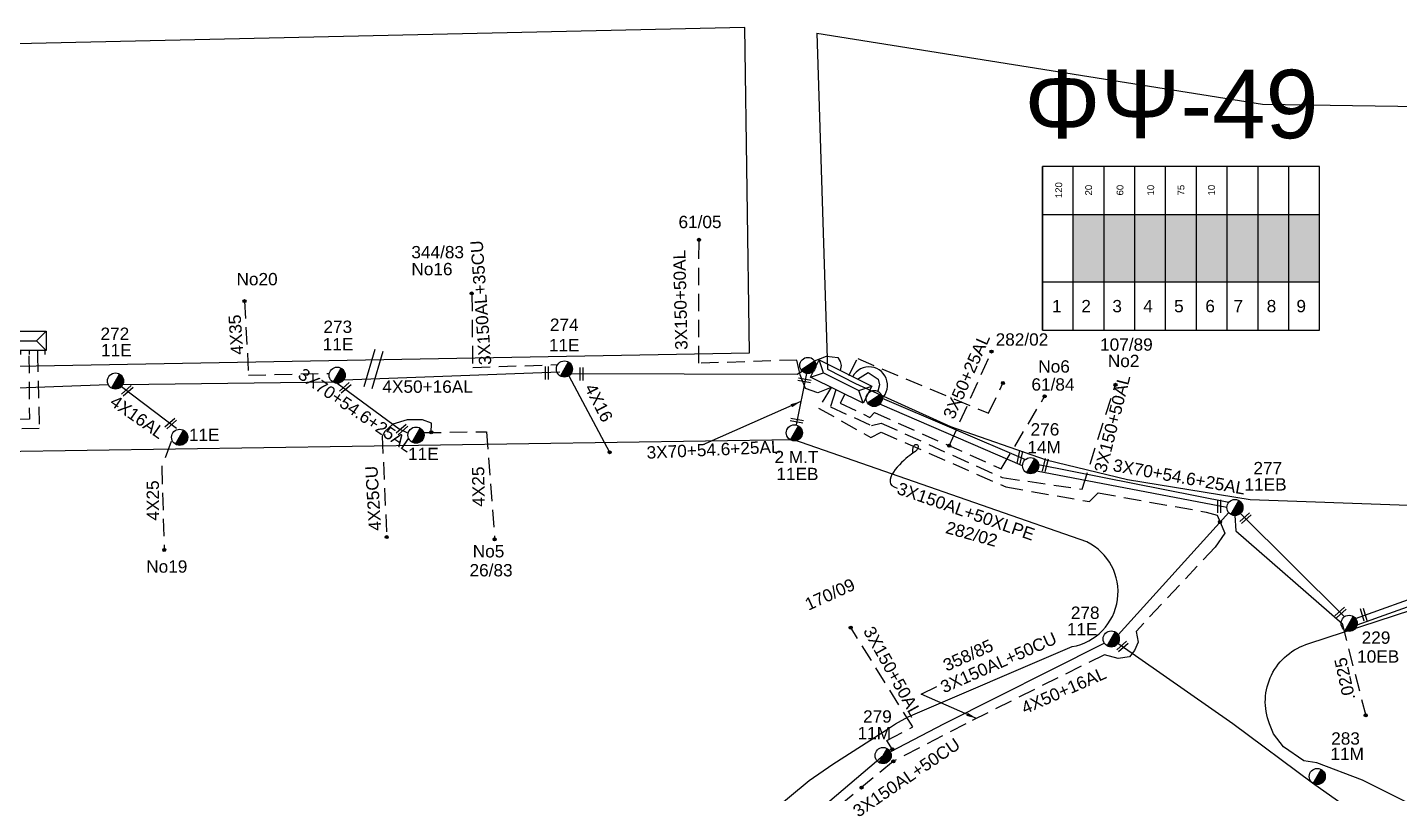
# Model space of a CAD drawing. Header units: millimetres. Extents: x 31 to 3826, y 22 to 1041.
# Drawn here: x 1340.4 to 1540.9, y 518.1 to 630 of the extents above; entities that cross this region are included whole.
import ezdxf
from ezdxf.enums import TextEntityAlignment as Align

# ---------------------------------------------------------------- set-up
doc = ezdxf.new("R2010")
doc.units = ezdxf.units.MM
doc.linetypes.add('DASHED', pattern=[19.05, 12.7, -6.35])
for name, color, linetype in [('Άγνωστα', 7, 'Continuous'), ('Ασφαλειοκιβώτια Χ.Τ 9 αναχωρήσεων', 7, 'Continuous'), ('Γυμνά εναέρια ΧΤ (3Φ)   4x16AL', 7, 'Continuous'), ('Γυμνά εναέρια ΧΤ και ΦΟΠ (3Φ)   4x50+16AL', 7, 'Continuous'), ('Εναέρια παροχή ΧΤ 4x16', 7, 'SYN_LINE'), ('Εναέρια παροχή ΧΤ 4x25', 7, 'SYN_LINE'), ('Επιγραφές - Σχήματα', 7, 'Continuous'), ('Καλώδια ΧΤ   3x150+50AL', 7, 'DASHED'), ('Καλώδια ΧΤ   3x150AL+50CU', 7, 'DASHED'), ('Καλώδια ΧΤ   3x150AL+50XLPE', 7, 'DASHED'), ('Καλώδια ΧΤ   4x25CU', 7, 'DASHED'), ('Μηχανική τομή', 7, 'Continuous'), ('Στύλος ΦΜ', 7, 'Continuous'), ('Στύλος ΦΜ @ 1', 7, 'Continuous'), ('Συνδέσεις', 7, 'Continuous'), ('Συνεστραμμένα ΧΤ   3x70+54.6+25 AL', 7, 'SYN_LINE'), ('Τομή', 7, 'Continuous'), ('Υποσταθμός εναέριος 2 στύλων', 7, 'Continuous'), ('Υποσταθμός πόλεως', 7, 'Continuous'), ('Υπόβαθρο ΔΕΗ', 7, 'Continuous'), ('Υπόγεια Καλώδια Δικτύου ΧΤ   .075', 7, 'DASHED'), ('Υπόγεια καλώδια Παροχών ΧΤ   .0225', 7, 'DASHED'), ('Υπόγεια καλώδια Παροχών ΧΤ   4x25', 7, 'DASHED')]:
    doc.layers.add(name, color=color, linetype=linetype)
doc.styles.get("Standard").update_dxf_attribs({"font": 'arial.ttf'})
doc.linetypes.add('SYN_LINE', pattern='A,0.5,-0.0001,["/\\/\\/\\/",Standard,S=0.1,R=0,X=0,Y=-0.05],-0.25', length=0.7501)
doc.dimstyles.new('ISO-25', dxfattribs={"dimtxt": 2.5, "dimasz": 2.5, "dimexe": 1.25, "dimexo": 0.625, "dimtad": 1, "dimtxsty": 'Standard', "dimcen": 2.5, "dimadec": 0, "dimazin": 0, "dimtfac": 1, "dimtmove": 0, "dimatfit": 3, "dimfxl": 1, "dimarcsym": 0})

# ---------------------------------------------------------------- blocks, each defined once
blk = doc.blocks.new('ΥΠΑΡΧΩΝ ΤΣΙΜΕΝΤΕΝΙΟΣ ΣΤΥΛΟΣ')
at = {"layer": 'Στύλος ΦΜ'}
blk.add_hatch(color=7, dxfattribs=at).paths.add_polyline_path([(-1.29, -2.28, 0.574793), (2.62, 0, 0.268822), (1.3, 2.27)])
at = {"layer": 'Στύλος ΦΜ', "color": 7}
blk.add_line((-1.29, -2.28), (1.3, 2.27), dxfattribs=at)
blk.add_circle((0, 0), 2.62, dxfattribs=at)
at = {"layer": 'Στύλος ΦΜ', "flags": 4}
for tag, p in [('ΑΡΙΘΜΟΣ', (-4.68, 8.05)), ('ΤΥΠΟΣ', (-4.91, 3.03))]:
    blk.add_attdef(tag, p, '', height=4, dxfattribs=at)
blk = doc.blocks.new('_ΣΥΝΔΕΣΗ')
at = {"layer": 'Συνδέσεις', "linetype": 'SYN_LINE', "ltscale": 40}
blk.add_hatch(color=256, dxfattribs=at).paths.add_polyline_path([(0.5, -0.01, 1), (-0.5, -0.01, 1)])
at = {"layer": 'Συνδέσεις'}
blk.add_circle((0, -0.01), 0.5, dxfattribs=at)
blk = doc.blocks.new('ΥΠΟΣΤΑΘΜΟΣ ΕΝΑΕΡΙΟΣ ΕΠΙ 2 ΣΤΥΛΩΝ')
at = {"layer": 'Υποσταθμός εναέριος 2 στύλων', "linetype": 'Continuous'}
for points in [[(-11.97, -2.11, 0.574793), (-8.45, -0.07, 0.268822), (-9.64, 1.98)], [(9.68, -2.15, 0.574793), (13.19, -0.1, 0.268822), (12.01, 1.95)]]:
    blk.add_hatch(color=256, dxfattribs=at).paths.add_polyline_path(points)
for p, q in [((-11.97, -2.11), (-9.64, 1.98)), ((9.68, -2.15), (12.01, 1.95))]:
    blk.add_line(p, q, dxfattribs=at)
for centre in [(-10.81, -0.07), (10.84, -0.1)]:
    blk.add_circle(centre, 2.36, dxfattribs=at)
at = {"layer": 'Υποσταθμός πόλεως', "linetype": 'Continuous', "ltscale": 40}
blk.add_lwpolyline([(-8.57, 2.82), (8.57, 2.82), (8.57, -2.82), (-8.57, -2.82)], close=True, dxfattribs=at)
for points in [[(-5.75, 0), (-8.57, 2.82)], [(-8.57, -2.82), (-5.75, 0)], [(-5.75, 0), (5.75, 0)], [(5.75, 0), (8.57, 2.82)], [(8.57, -2.82), (5.75, 0)]]:
    blk.add_lwpolyline(points, dxfattribs=at)
at = {"layer": 'Υποσταθμός εναέριος 2 στύλων', "ltscale": 40, "flags": 1}
for tag, p in [('ΜΕΤΑΣΧΗΜΑΤΙΣΜΟΣ', (14.09, 2.51)), ('ΙΣΧΥΣ', (14.07, -0.28)), ('ΑΡΙΘΜΟΣ', (14.19, -3))]:
    blk.add_attdef(tag, p, '', height=1.8, dxfattribs=at)
blk = doc.blocks.new('ΜΗΧΑΝΙΚΗ ΤΟΜΗ')
at = {"layer": 'Μηχανική τομή', "ltscale": 40}
for p, q in [((-1.89, 0.78), (1.89, 0.78)), ((1.89, 0), (-1.89, 0))]:
    blk.add_line(p, q, dxfattribs=at)
blk = doc.blocks.new('ΤΟΜΗ')
at = {"layer": 'Τομή', "ltscale": 40}
for p, q in [((-5.68, 0), (5.68, 0)), ((5.68, -2.33), (-5.68, -2.33))]:
    blk.add_line(p, q, dxfattribs=at)
blk = doc.blocks.new('ΑΣΦΑΛΕΙΟΚΙΒΩΤΙΟ ΥΠΟΣΤΑΘΜΟΥ 9 ΑΝΑΧΩΡΗΣΕΩΝ')
at = {"layer": 'Ασφαλειοκιβώτια Χ.Τ 9 αναχωρήσεων', "ltscale": 40}
for p, q in [((-23.8, 40.36), (24.02, 40.36)), ((-9.72, 40.36), (-9.72, -40.64)), ((9.94, 40.36), (9.94, -40.64)), ((-23.8, 31.36), (24.02, 31.36)), ((-23.8, 22.36), (24.02, 22.36)), ((-23.8, 13.36), (24.02, 13.36)), ((-23.8, 4.36), (24.02, 4.36)), ((-23.8, -4.64), (24.02, -4.64)), ((-23.8, -13.64), (24.02, -13.64)), ((-23.8, -22.64), (24.02, -22.64)), ((-23.8, -31.64), (24.02, -31.64))]:
    blk.add_line(p, q, dxfattribs=at)
at = {"layer": 'Ασφαλειοκιβώτια Χ.Τ 9 αναχωρήσεων'}
blk.add_lwpolyline([(-23.8, -40.64), (24.02, -40.64), (24.02, 40.36), (-23.8, 40.36)], close=True, dxfattribs=at)
for s, p in [('1', (-18.61, 37.57)), ('2', (-18.61, 29)), ('3', (-18.61, 19.93)), ('4', (-18.61, 10.91)), ('5', (-18.61, 1.89)), ('6', (-18.61, -7.24)), ('7', (-18.61, -15.48)), ('8', (-18.61, -25.17)), ('9', (-18.61, -33.86))]:
    blk.add_text(s, height=3.6, rotation=270, dxfattribs=at).set_placement(p)
at = {"layer": 'Ασφαλειοκιβώτια Χ.Τ 9 αναχωρήσεων', "ltscale": 40}
for tag, height, p in [('ΟΝΟΜΑ', 5, (-0.16, 44.31)), ('ΚΕΙΜΕΝΟ 1', 2, (17.06, 35.59)), ('ΚΕΙΜΕΝΟ 2', 2, (17.06, 26.88)), ('ΚΕΙΜΕΝΟ 3', 2, (17.06, 17.69)), ('ΚΕΙΜΕΝΟ 4', 2, (17.06, 8.71)), ('ΚΕΙΜΕΝΟ 5', 2, (17.06, -0.13)), ('ΚΕΙΜΕΝΟ 6', 2, (17.06, -9.05)), ('ΚΕΙΜΕΝΟ 7', 2, (17.06, -18.13)), ('ΚΕΙΜΕΝΟ 8', 2, (17.06, -26.85)), ('ΚΕΙΜΕΝΟ 9', 2, (17.06, -35.99)), ('ΣΧ', 2, (-0.1, -42.64))]:
    blk.add_attdef(tag, text='', height=height, dxfattribs=at).set_placement(p, align=Align.MIDDLE_CENTER)
blk = doc.blocks.new('ΥΠΟΣΤΑΘΜΟΣ ΠΟΛΕΩΣ 9 ΑΝΑΧΩΡΗΣΕΩΝ')
at = {"layer": 'Υποσταθμός πόλεως', "ltscale": 40}
for p, q in [((-9.63, -2.82), (-9.63, -4)), ((-7.12, -2.82), (-7.12, -4)), ((-4.84, -2.82), (-4.84, -4)), ((-2.36, -2.82), (-2.36, -4)), ((0.09, -2.82), (0.09, -4)), ((2.55, -2.82), (2.55, -4)), ((5.02, -2.82), (5.02, -4)), ((7.48, -2.82), (7.48, -4)), ((9.61, -2.82), (9.61, -4))]:
    blk.add_line(p, q, dxfattribs=at)
blk.add_lwpolyline([(-10.02, 2.82), (10.02, 2.82), (10.02, -2.82), (-10.02, -2.82)], close=True, dxfattribs=at)
for points in [[(-7.21, 0), (-10.02, 2.82)], [(-10.02, -2.82), (-7.21, 0)], [(-7.21, 0), (7.21, 0)], [(7.21, 0), (10.02, 2.82)], [(10.02, -2.82), (7.21, 0)]]:
    blk.add_lwpolyline(points, dxfattribs=at)
at = {"layer": 'Υποσταθμός πόλεως', "linetype": 'SYN_LINE', "ltscale": 40, "flags": 1}
for tag, p in [('ΜΕΤΑΣΧΗΜΑΤΙΣΜΟΣ', (10.79, 1.71)), ('ΙΣΧΥΣ', (10.77, -1.08)), ('ΑΡΙΘΜΟΣ', (10.89, -3.8))]:
    blk.add_attdef(tag, p, '', height=1.8, dxfattribs=at)

msp = doc.modelspace()

# ---------------------------------------------------------------- hatches: boundary and pattern name
at = {"layer": 'Ασφαλειοκιβώτια Χ.Τ 9 αναχωρήσεων', "ltscale": 20}
h = msp.add_hatch(color=1, dxfattribs=at)
h.dxf.hatch_style = 1
h.paths.add_polyline_path([(1493.23, 602.65), (1493.23, 592.83), (1497.73, 592.83), (1497.73, 602.65)])
h = msp.add_hatch(color=85, dxfattribs=at)
h.dxf.hatch_style = 1
h.paths.add_polyline_path([(1497.73, 602.65), (1497.73, 592.83), (1502.23, 592.83), (1502.23, 602.65)])
h = msp.add_hatch(color=5, dxfattribs=at)
h.dxf.hatch_style = 1
h.paths.add_polyline_path([(1502.23, 602.65), (1502.23, 592.83), (1506.73, 592.83), (1506.73, 602.65)])
h = msp.add_hatch(color=27, dxfattribs=at)
h.dxf.hatch_style = 1
h.paths.add_polyline_path([(1506.73, 602.65), (1506.73, 592.83), (1511.23, 592.83), (1511.23, 602.65)])
h = msp.add_hatch(color=2, dxfattribs=at)
h.dxf.hatch_style = 1
h.paths.add_polyline_path([(1511.23, 602.65), (1511.23, 592.83), (1515.73, 592.83), (1515.73, 602.65)])
h = msp.add_hatch(color=62, dxfattribs=at)
h.dxf.hatch_style = 1
h.paths.add_polyline_path([(1515.73, 602.65), (1515.73, 592.83), (1520.23, 592.83), (1520.23, 602.65)])
h = msp.add_hatch(color=6, dxfattribs=at)
h.dxf.hatch_style = 1
h.paths.add_polyline_path([(1520.23, 602.65), (1520.23, 592.83), (1524.73, 592.83), (1524.73, 602.65)])
h = msp.add_hatch(color=133, dxfattribs=at)
h.dxf.hatch_style = 1
h.paths.add_polyline_path([(1524.73, 602.65), (1524.73, 592.83), (1529.23, 592.83), (1529.23, 602.65)])

# ---------------------------------------------------------------- linework, layer by layer
at = {"color": 85, "ltscale": 0.2}
for points in [[(1455.43, 581.26), (1457.16, 581.95), (1458.84, 581.78), (1459.15, 581.2), (1459.15, 581.2), (1459.33, 580.59), (1459.17, 579.87)], [(1419.87, 579.45), (1452.9, 579.32), (1453.64, 579.76)]]:
    msp.add_lwpolyline(points, dxfattribs=at)
at = {"layer": 'Άγνωστα', "color": 27, "linetype": 'DASHED', "ltscale": 0.2}
msp.add_lwpolyline([(1372.14, 590.01), (1372.73, 579.2), (1384.53, 579.45)], dxfattribs=at)
at = {"layer": 'Άγνωστα', "color": 85, "linetype": 'DASHED', "ltscale": 0.2}
msp.add_lwpolyline([(1405.35, 591.07), (1405.48, 580.32), (1417.9, 580.73)], dxfattribs=at)
at = {"layer": 'Άγνωστα', "color": 5, "linetype": 'DASHED', "ltscale": 0.2}
msp.add_lwpolyline([(1460.46, 579.15), (1461.73, 581.6), (1480.86, 573.61), (1482.95, 578.03)], dxfattribs=at)
at = {"layer": 'Άγνωστα', "color": 2, "linetype": 'DASHED', "ltscale": 0.2}
for points in [[(1475.11, 568.88), (1481.29, 582.64)], [(1459.84, 576.4), (1459.15, 575.11), (1463.53, 573.02), (1464.18, 573.73), (1482.72, 565.5), (1489.05, 576.09)]]:
    msp.add_lwpolyline(points, dxfattribs=at)
at = {"layer": 'Άγνωστα'}
msp.add_lwpolyline([(1528.87, 367.28), (1508.08, 380.22), (1531.83, 393.63), (1556.84, 424.56), (1563.78, 466.73), (1554.87, 500.74), (1528.21, 519.59), (1516.55, 528.25), (1499.74, 539.97)], dxfattribs=at)
at = {"layer": 'Γυμνά εναέρια ΧΤ (3Φ)   4x16AL', "color": 27, "ltscale": 0.2}
msp.add_lwpolyline([(1354.17, 577.55), (1362.19, 571.42)], dxfattribs=at)
at = {"layer": 'Γυμνά εναέρια ΧΤ και ΦΟΠ (3Φ)   4x50+16AL', "color": 85, "ltscale": 0.2}
msp.add_lwpolyline([(1386.64, 578.49), (1418.22, 579.66)], dxfattribs=at)
at = {"layer": 'Γυμνά εναέρια ΧΤ και ΦΟΠ (3Φ)   4x50+16AL', "color": 27, "ltscale": 0.2}
for points in [[(1323.05, 576.77), (1352.22, 577.83)], [(1385.1, 578.15), (1354.31, 577.75)]]:
    msp.add_lwpolyline(points, dxfattribs=at)
at = {"layer": 'Γυμνά εναέρια ΧΤ και ΦΟΠ (3Φ)   4x50+16AL', "color": 1, "ltscale": 0.2}
msp.add_lwpolyline([(1499.78, 541.26), (1515.94, 559.1), (1515.94, 559.1)], dxfattribs=at)
at = {"layer": 'Γυμνά εναέρια ΧΤ και ΦΟΠ (3Φ)   4x50+16AL', "color": 1, "ltscale": 20}
msp.add_lwpolyline([(1430.26, 474.67), (1443.4, 504.89), (1465.45, 523.61), (1474.32, 528.25), (1497.77, 540.04)], dxfattribs=at)
at = {"layer": 'Εναέρια παροχή ΧΤ 4x16', "color": 85, "ltscale": 10}
msp.add_lwpolyline([(1419.52, 579.1), (1425.49, 567.93)], dxfattribs=at)
at = {"layer": 'Εναέρια παροχή ΧΤ 4x25', "color": 27, "linetype": 'DASHED', "ltscale": 0.2}
msp.add_lwpolyline([(1398.32, 570.8), (1407.52, 570.92), (1408.68, 555.21)], dxfattribs=at)
at = {"layer": 'Επιγραφές - Σχήματα', "ltscale": 20}
msp.add_lwpolyline([(1469.79, 567.89), (1469.78, 568.29), (1469.83, 568.6), (1469.91, 568.82), (1470.01, 568.96), (1470.13, 569.04), (1470.24, 569.07), (1470.36, 569.05), (1470.45, 569.01), (1470.51, 568.94), (1470.55, 568.86), (1470.57, 568.76), (1470.56, 568.66), (1470.54, 568.56), (1470.5, 568.45), (1470.45, 568.36), (1470.39, 568.27), (1470.33, 568.19), (1470.25, 568.12), (1470.16, 568.05), (1470.06, 567.97), (1469.93, 567.88), (1469.77, 567.77), (1469.58, 567.63), (1469.35, 567.45), (1469.08, 567.24), (1468.79, 566.99), (1468.47, 566.71), (1468.15, 566.41), (1467.82, 566.08), (1467.51, 565.73), (1467.21, 565.38), (1466.95, 565.01), (1466.73, 564.65), (1466.57, 564.29), (1466.48, 563.94), (1466.46, 563.62), (1466.55, 563.32), (1466.74, 563.07), (1467.05, 562.85), (1467.5, 562.69)], dxfattribs=at)
at = {"layer": 'Καλώδια ΧΤ   3x150+50AL', "color": 133, "ltscale": 0.2}
msp.add_lwpolyline([(1457.87, 577.38), (1455.9, 576.62), (1454.11, 577.23), (1453.33, 579.22), (1452.84, 581.4), (1438.51, 580.92), (1438.55, 598.96)], dxfattribs=at)
at = {"layer": 'Καλώδια ΧΤ   3x150+50AL', "color": 27, "ltscale": 0.2}
msp.add_lwpolyline([(1458.56, 577.04), (1457.74, 574.56), (1463.76, 571.81), (1465.16, 572.17), (1482.84, 564.23), (1494.52, 562.54), (1499.4, 577.84)], dxfattribs=at)
at = {"layer": 'Καλώδια ΧΤ   3x150+50AL', "color": 1, "ltscale": 0.2}
msp.add_lwpolyline([(1466.8, 524.51), (1465.98, 525.79), (1469.79, 527.8), (1460.71, 542.31)], dxfattribs=at)
at = {"layer": 'Καλώδια ΧΤ   3x150AL+50CU', "color": 62, "ltscale": 0.2}
msp.add_lwpolyline([(1514.68, 557.71), (1515.37, 556.1), (1513.96, 554.04), (1502.42, 541.76), (1502.71, 540.2), (1502.18, 538.98), (1501.45, 538.03), (1499.77, 537.79), (1499.77, 537.79), (1497.8, 538.35), (1477.51, 528.25), (1466.95, 522.77), (1443.91, 503.8), (1436.48, 485.65), (1431.8, 473.65), (1430.91, 473.25)], dxfattribs=at)
at = {"layer": 'Καλώδια ΧΤ   3x150AL+50XLPE', "color": 30, "ltscale": 0.2}
msp.add_lwpolyline([(1340.64, 582.03), (1340.71, 572.74), (1283.39, 571.78), (1280.54, 540.83), (1278.23, 538.48), (1278.56, 528.25), (1278.56, 502.87), (1290.19, 495.88), (1293.87, 496.43), (1344.42, 465.82), (1355.15, 459.18), (1354.45, 457.39), (1360.99, 453.65), (1362.28, 455.13), (1366.56, 452.95), (1371.6, 461.56)], dxfattribs=at)
at = {"layer": 'Καλώδια ΧΤ   3x150AL+50XLPE', "color": 62, "ltscale": 0.2}
msp.add_lwpolyline([(1457.87, 577.38), (1456.01, 574.38), (1463.64, 570.09), (1465.15, 570.86), (1483.36, 562.87), (1483.36, 562.87), (1495.58, 560.72), (1496.88, 561.99), (1512.66, 559.18), (1514.24, 558.72), (1514.68, 557.71)], dxfattribs=at)
at = {"layer": 'Καλώδια ΧΤ   4x25CU', "color": 27, "ltscale": 0.2}
msp.add_lwpolyline([(1399.4, 570.75), (1399.46, 572.17), (1398.14, 572.65), (1395.92, 572.65), (1393.81, 572.04), (1392.63, 570.95), (1392.26, 570.27), (1392.92, 555.53)], dxfattribs=at)
at = {"layer": 'Συνεστραμμένα ΧΤ   3x70+54.6+25 AL', "color": 85, "ltscale": 10}
msp.add_line((1454.25, 579.45), (1452.72, 571.91), dxfattribs=at)
at = {"layer": 'Συνεστραμμένα ΧΤ   3x70+54.6+25 AL', "color": 27, "ltscale": 10}
msp.add_line((1385.68, 578), (1394.74, 571.36), dxfattribs=at)
at = {"layer": 'Συνεστραμμένα ΧΤ   3x70+54.6+25 AL', "color": 6, "ltscale": 20}
for p, q in [((1465.32, 575.84), (1486.23, 566.85)), ((1488.16, 566.12), (1515.96, 560.62)), ((1516.97, 556.46), (1532.5, 542.89)), ((1534.49, 543.63), (1563.49, 554.03))]:
    msp.add_line(p, q, dxfattribs=at)
at = {"layer": 'Συνεστραμμένα ΧΤ   3x70+54.6+25 AL', "color": 1, "ltscale": 20}
for p, q in [((1485.82, 565.96), (1464.95, 574.93)), ((1515.67, 559.85), (1487.87, 565.17)), ((1517.65, 558.99), (1532.85, 543.89))]:
    msp.add_line(p, q, dxfattribs=at)
at = {"layer": 'Συνεστραμμένα ΧΤ   3x70+54.6+25 AL', "color": 27, "ltscale": 8}
msp.add_line((1394.74, 571.36), (1396.05, 570.7), dxfattribs=at)
at = {"layer": 'Συνεστραμμένα ΧΤ   3x70+54.6+25 AL', "color": 6, "ltscale": 8}
msp.add_line((1516.85, 558.67), (1516.97, 556.46), dxfattribs=at)
at = {"layer": 'Συνεστραμμένα ΧΤ   3x70+54.6+25 AL', "ltscale": 20}
msp.add_line((1534.69, 542.7), (1563.53, 553.01), dxfattribs=at)
at = {"layer": 'Συνεστραμμένα ΧΤ   3x70+54.6+25 AL', "color": 6, "ltscale": 20}
msp.add_lwpolyline([(1461.72, 578.61), (1463.24, 579.56), (1464.71, 578.61), (1464.91, 577.79), (1464.67, 576.84)], dxfattribs=at)
at = {"layer": 'Συνεστραμμένα ΧΤ   3x70+54.6+25 AL', "color": 1, "ltscale": 20}
msp.add_arc((1463.39, 577.7), 2.7, 304.5024, 151.9678, dxfattribs=at)
at = {"layer": 'Υπόβαθρο ΔΕΗ', "ltscale": 0.2}
for points in [[(1195.45, 624.38), (1156.94, 586.69, 0.816953), (1159.92, 577.24), (1445.94, 582.45), (1445.25, 629.99), (1195.45, 624.38)], [(1542, 516.75), (1535.48, 520), (1528.81, 522.54), (1526.91, 522.82), (1523.97, 524.88), (1522.49, 526.77), (1521.91, 528.25, -0.442505), (1527.67, 539.96), (1565.36, 552.28), (1601.5, 564.61), (1606.4, 528.25)]]:
    msp.add_lwpolyline(points, format="xyb", dxfattribs=at)
for points in [[(1455.77, 629.16), (1520.9, 618.79), (1570.27, 618.04)], [(1455.77, 629.16), (1457.3, 580.04), (1461.4, 577.95), (1475.3, 571.68), (1489.28, 566.8), (1501.17, 563.96), (1519.08, 561.02), (1542.22, 560.19), (1554.74, 561.2), (1565.72, 563.69), (1570.53, 565.35)]]:
    msp.add_lwpolyline(points, dxfattribs=at)
at = {"layer": 'Υπόβαθρο ΔΕΗ'}
msp.add_lwpolyline([(1467.25, 528.25), (1469.11, 529.27), (1493.08, 539.52, 0.724614), (1495.22, 554.83), (1452.4, 569.73), (1297.49, 567.41, -0.107969)], format="xyb", dxfattribs=at)
msp.add_lwpolyline([(1449.2, 515.42), (1454.64, 519.97), (1458.08, 522.33), (1465.93, 527.37), (1467.25, 528.25)], dxfattribs=at)
at = {"layer": 'Υπόγεια Καλώδια Δικτύου ΧΤ   .075', "color": 173, "ltscale": 0.2}
msp.add_lwpolyline([(1341.88, 582.19), (1342.15, 571.37), (1289.93, 571), (1287.89, 570.79), (1287.14, 568.81), (1283.92, 540.73), (1280.22, 538.48), (1280.22, 528.25), (1280.07, 505.32), (1283.42, 504.55), (1284.95, 503.74), (1285.43, 502.16), (1291.27, 498.62), (1299.51, 510.34)], dxfattribs=at)
at = {"layer": 'Υπόγεια καλώδια Παροχών ΧΤ   .0225', "color": 1, "ltscale": 0.2}
msp.add_lwpolyline([(1532.5, 542.89), (1535.96, 529.48), (1535.96, 529.48)], dxfattribs=at)
at = {"layer": 'Υπόγεια καλώδια Παροχών ΧΤ   4x25', "color": 27, "ltscale": 0.2}
msp.add_lwpolyline([(1361.43, 569.48), (1360.04, 565.82), (1360.41, 553.66)], dxfattribs=at)

# ---------------------------------------------------------------- block references
at = {"layer": 'Ασφαλειοκιβώτια Χ.Τ 9 αναχωρήσεων'}
ref = msp.add_blockref('ΑΣΦΑΛΕΙΟΚΙΒΩΤΙΟ ΥΠΟΣΤΑΘΜΟΥ 9 ΑΝΑΧΩΡΗΣΕΩΝ', (1508.91, 597.68), dxfattribs=dict(at, xscale=0.5, yscale=0.5, zscale=0.5, rotation=90))
ref.add_attrib('ΚΕΙΜΕΝΟ 2', '20', dxfattribs={"ltscale": 40, "height": 1, "rotation": 90}).set_placement((1495.47, 606.22), align=Align.MIDDLE_CENTER)
ref.add_attrib('ΚΕΙΜΕΝΟ 1', '120', dxfattribs={"ltscale": 40, "height": 1, "rotation": 90}).set_placement((1491.11, 606.22), align=Align.MIDDLE_CENTER)
ref.add_attrib('ΚΕΙΜΕΝΟ 3', '60', dxfattribs={"ltscale": 40, "height": 1, "rotation": 90}).set_placement((1500.06, 606.22), align=Align.MIDDLE_CENTER)
ref.add_attrib('ΚΕΙΜΕΝΟ 4', '10', dxfattribs={"ltscale": 40, "height": 1, "rotation": 90}).set_placement((1504.55, 606.22), align=Align.MIDDLE_CENTER)
ref.add_attrib('ΚΕΙΜΕΝΟ 5', '75', dxfattribs={"ltscale": 40, "height": 1, "rotation": 90}).set_placement((1508.97, 606.22), align=Align.MIDDLE_CENTER)
ref.add_attrib('ΚΕΙΜΕΝΟ 6', '10', dxfattribs={"ltscale": 40, "height": 1, "rotation": 90}).set_placement((1513.43, 606.22), align=Align.MIDDLE_CENTER)
at = {"layer": 'Μηχανική τομή'}
for p, xscale, yscale, zscale, rotation in [((1416.11, 579.52), 0.4999999999999895, 0.4999999999999895, 0.4999999999999895, 269.8747105420885), ((1421.17, 579.37), 0.4999999999999895, 0.4999999999999895, 0.4999999999999895, 269.8747105420885), ((1354.88, 577.05), 0.4999999999999631, 0.4999999999999631, 0.4999999999999631, 221.0209917602394), ((1386.74, 577.47), 0.4999999999999631, 0.4999999999999631, 0.4999999999999631, 221.0209917602394), ((1453.99, 578.62), 0.4999999999999918, 0.4999999999999918, 0.4999999999999918, 169.3644699889637), ((1361.23, 572.28), 0.4999999999999631, 0.4999999999999631, 0.4999999999999631, 221.0209917602394), ((1395.03, 571.4), 0.4999999999999631, 0.4999999999999631, 0.4999999999999631, 221.0209917602394), ((1452.88, 572.74), 0.4999999999999918, 0.4999999999999918, 0.4999999999999918, 169.3644699889637), ((1485.23, 567.23), 0.4999999999999944, 0.4999999999999944, 0.4999999999999944, 259.0502930471621), ((1488.95, 566.09), 0.4999999999999937, 0.4999999999999937, 0.4999999999999937, 256.0890415078777), ((1514.35, 560.01), 0.4999999999999895, 0.4999999999999895, 0.4999999999999895, 269.8747105420885), ((1518.26, 558.45), 0.4999999999999631, 0.4999999999999631, 0.4999999999999631, 221.0209917602394), ((1532.16, 544.66), 0.4999999999999631, 0.4999999999999631, 0.4999999999999631, 221.0209917602394), ((1535.48, 544.14), 0.4999999999999833, 0.4999999999999833, 0.4999999999999833, 285.9313569758232), ((1500.29, 539.68), 0.4999999999999631, 0.4999999999999631, 0.4999999999999631, 221.0209917602394)]:
    msp.add_blockref('ΜΗΧΑΝΙΚΗ ΤΟΜΗ', p, dxfattribs=dict(at, xscale=xscale, yscale=yscale, zscale=zscale, rotation=rotation))
at = {"layer": 'Στύλος ΦΜ @ 1', "ltscale": 40}
ref = msp.add_blockref('ΥΠΑΡΧΩΝ ΤΣΙΜΕΝΤΕΝΙΟΣ ΣΤΥΛΟΣ', (1418.88, 580.09), dxfattribs=dict(at, xscale=0.4499999999998181, yscale=0.4499999999998181, zscale=0.4499999999998181))
ref.add_attrib('ΤΥΠΟΣ', '274', (1416.76, 585.66), dxfattribs={"layer": 'Στύλος ΦΜ', "height": 1.8, "flags": 4})
ref.add_attrib('ΑΡΙΘΜΟΣ', '11E', (1416.62, 582.68), dxfattribs={"layer": 'Στύλος ΦΜ', "height": 1.8, "flags": 4})
ref = msp.add_blockref('ΥΠΑΡΧΩΝ ΤΣΙΜΕΝΤΕΝΙΟΣ ΣΤΥΛΟΣ', (1353.29, 578.33), dxfattribs=dict(at, xscale=0.4499999999998181, yscale=0.4499999999998181, zscale=0.4499999999998181))
ref.add_attrib('ΤΥΠΟΣ', '272', (1351.1, 584.34), dxfattribs={"layer": 'Στύλος ΦΜ', "height": 1.8, "flags": 4})
ref.add_attrib('ΑΡΙΘΜΟΣ', '11E', (1351.18, 581.95), dxfattribs={"layer": 'Στύλος ΦΜ', "height": 1.8, "flags": 4})
ref = msp.add_blockref('ΥΠΑΡΧΩΝ ΤΣΙΜΕΝΤΕΝΙΟΣ ΣΤΥΛΟΣ', (1385.68, 579.18), dxfattribs=dict(at, xscale=0.4499999999998181, yscale=0.4499999999998181, zscale=0.4499999999998181))
ref.add_attrib('ΤΥΠΟΣ', '273', (1383.67, 585.36), dxfattribs={"layer": 'Στύλος ΦΜ', "height": 1.8, "flags": 4})
ref.add_attrib('ΑΡΙΘΜΟΣ', '11E', (1383.57, 582.8), dxfattribs={"layer": 'Στύλος ΦΜ', "height": 1.8, "flags": 4})
ref = msp.add_blockref('ΥΠΑΡΧΩΝ ΤΣΙΜΕΝΤΕΝΙΟΣ ΣΤΥΛΟΣ', (1397.2, 570.43), dxfattribs=dict(at, xscale=0.4499999999998181, yscale=0.4499999999998181, zscale=0.4499999999998181))
ref.add_attrib('ΤΥΠΟΣ', '11E', (1396.03, 566.77), dxfattribs={"layer": 'Στύλος ΦΜ', "height": 1.8, "flags": 4})
ref = msp.add_blockref('ΥΠΑΡΧΩΝ ΤΣΙΜΕΝΤΕΝΙΟΣ ΣΤΥΛΟΣ', (1452.48, 570.76), dxfattribs=dict(at, xscale=0.4499999999998181, yscale=0.4499999999998181, zscale=0.4499999999998181))
ref.add_attrib('ΤΥΠΟΣ', '2 M.T', (1449.58, 566.33), dxfattribs={"layer": 'Στύλος ΦΜ', "height": 1.8, "flags": 4})
ref.add_attrib('ΑΡΙΘΜΟΣ', '11EB', (1449.85, 563.85), dxfattribs={"layer": 'Στύλος ΦΜ', "height": 1.8, "flags": 4})
ref = msp.add_blockref('ΥΠΑΡΧΩΝ ΤΣΙΜΕΝΤΕΝΙΟΣ ΣΤΥΛΟΣ', (1487, 565.96), dxfattribs=dict(at, xscale=0.4499999999998181, yscale=0.4499999999998181, zscale=0.4499999999998181))
ref.add_attrib('ΤΥΠΟΣ', '276', (1487, 570.37), dxfattribs={"layer": 'Στύλος ΦΜ', "height": 1.8, "flags": 4})
ref.add_attrib('ΑΡΙΘΜΟΣ', '14M', (1486.53, 567.76), dxfattribs={"layer": 'Στύλος ΦΜ', "height": 1.8, "flags": 4})
ref = msp.add_blockref('ΥΠΑΡΧΩΝ ΤΣΙΜΕΝΤΕΝΙΟΣ ΣΤΥΛΟΣ', (1362.66, 570.11), dxfattribs=dict(at, xscale=0.4499999999998181, yscale=0.4499999999998181, zscale=0.4499999999998181))
ref.add_attrib('ΤΥΠΟΣ', '11E', (1364.01, 569.56), dxfattribs={"layer": 'Στύλος ΦΜ', "height": 1.8, "flags": 4})
ref = msp.add_blockref('ΥΠΑΡΧΩΝ ΤΣΙΜΕΝΤΕΝΙΟΣ ΣΤΥΛΟΣ', (1516.85, 559.85), dxfattribs=dict(at, xscale=0.4499999999998181, yscale=0.4499999999998181, zscale=0.4499999999998181))
ref.add_attrib('ΤΥΠΟΣ', '277', (1519.56, 564.71), dxfattribs={"layer": 'Στύλος ΦΜ', "height": 1.8, "flags": 4})
ref.add_attrib('ΑΡΙΘΜΟΣ', '11EB', (1518.25, 562.33), dxfattribs={"layer": 'Στύλος ΦΜ', "height": 1.8, "flags": 4})
ref = msp.add_blockref('ΥΠΑΡΧΩΝ ΤΣΙΜΕΝΤΕΝΙΟΣ ΣΤΥΛΟΣ', (1498.78, 540.65), dxfattribs=dict(at, xscale=0.4499999999998181, yscale=0.4499999999998181, zscale=0.4499999999998181))
ref.add_attrib('ΤΥΠΟΣ', '278', (1492.88, 543.58), dxfattribs={"layer": 'Στύλος ΦΜ', "height": 1.8, "flags": 4})
ref.add_attrib('ΑΡΙΘΜΟΣ', '11E', (1492.3, 541.16), dxfattribs={"layer": 'Στύλος ΦΜ', "height": 1.8, "flags": 4})
ref = msp.add_blockref('ΥΠΑΡΧΩΝ ΤΣΙΜΕΝΤΕΝΙΟΣ ΣΤΥΛΟΣ', (1533.54, 542.93), dxfattribs=dict(at, xscale=0.4499999999998181, yscale=0.4499999999998181, zscale=0.4499999999998181))
ref.add_attrib('ΤΥΠΟΣ', '229', (1535.37, 539.94), dxfattribs={"layer": 'Στύλος ΦΜ', "height": 1.8, "flags": 4})
ref.add_attrib('ΑΡΙΘΜΟΣ', '10EB', (1534.71, 537.19), dxfattribs={"layer": 'Στύλος ΦΜ', "height": 1.8, "flags": 4})
ref = msp.add_blockref('ΥΠΑΡΧΩΝ ΤΣΙΜΕΝΤΕΝΙΟΣ ΣΤΥΛΟΣ', (1465.45, 523.61), dxfattribs=dict(at, xscale=0.4499999999998181, yscale=0.4499999999998181, zscale=0.4499999999998181))
ref.add_attrib('ΤΥΠΟΣ', '279', (1462.52, 528.42), dxfattribs={"layer": 'Στύλος ΦΜ', "height": 1.8, "flags": 4})
ref.add_attrib('ΑΡΙΘΜΟΣ', '11M', (1461.72, 526), dxfattribs={"layer": 'Στύλος ΦΜ', "height": 1.8, "flags": 4})
ref = msp.add_blockref('ΥΠΑΡΧΩΝ ΤΣΙΜΕΝΤΕΝΙΟΣ ΣΤΥΛΟΣ', (1528.88, 520.56), dxfattribs=dict(at, xscale=0.4499999999998181, yscale=0.4499999999998181, zscale=0.4499999999998181))
ref.add_attrib('ΤΥΠΟΣ', '11M', (1530.81, 522.95), dxfattribs={"layer": 'Στύλος ΦΜ', "height": 1.8, "flags": 4})
ref.add_attrib('ΑΡΙΘΜΟΣ', '283', (1530.92, 525.21), dxfattribs={"layer": 'Στύλος ΦΜ', "height": 1.8, "flags": 4})
at = {"layer": 'Συνδέσεις', "xscale": 0.4499999999998181, "yscale": 0.4499999999998181, "zscale": 0.4499999999998181}
for p in [(1438.55, 598.96), (1372.14, 590.01), (1405.33, 591.13), (1481.29, 582.64), (1482.95, 578.04), (1499.4, 577.78), (1489.05, 576.09), (1399.42, 570.85), (1425.49, 567.93), (1475.11, 568.88), (1514.67, 557.74), (1392.92, 555.53), (1408.68, 555.21), (1360.41, 553.66), (1460.71, 542.31), (1535.96, 529.48), (1466.8, 524.52), (1466.95, 522.77), (1462.3, 518.94)]:
    msp.add_blockref('_ΣΥΝΔΕΣΗ', p, dxfattribs=at)
at = {"layer": 'Τομή', "xscale": 0.5000000000000221, "yscale": 0.5000000000000221, "zscale": 0.5000000000000221, "rotation": 73.53588535238401}
msp.add_blockref('ΤΟΜΗ', (1390.41, 580.25), dxfattribs=at)
at = {"layer": 'Υποσταθμός εναέριος 2 στύλων', "xscale": 0.4999999999999902, "yscale": 0.4999999999999902, "zscale": 0.4999999999999902, "rotation": 333.6276958672175}
msp.add_blockref('ΥΠΟΣΤΑΘΜΟΣ ΕΝΑΕΡΙΟΣ ΕΠΙ 2 ΣΤΥΛΩΝ', (1459.31, 578.24), dxfattribs=at)
at = {"layer": 'Υποσταθμός πόλεως', "xscale": 0.5, "yscale": 0.5, "zscale": 0.5}
msp.add_blockref('ΥΠΟΣΤΑΘΜΟΣ ΠΟΛΕΩΣ 9 ΑΝΑΧΩΡΗΣΕΩΝ', (1338.14, 584.19), dxfattribs=at)

# ---------------------------------------------------------------- texts
at = {"layer": 'Άγνωστα', "char_height": 1.8, "width": 25.2561, "attachment_point": 1}
for s, insert, rotation in [('3X150AL+35CU ', (1406.42, 580.6), 94.0523), ('4X35', (1370.19, 582.1), 94.0523), ('3X50+25AL', (1474.14, 573.34), 66.1614)]:
    msp.add_mtext(s, dxfattribs=dict(at, insert=insert, rotation=rotation))
at = {"layer": 'Γυμνά εναέρια ΧΤ (3Φ)   4x16AL', "color": 7, "insert": (1353.36, 576.38), "char_height": 1.8, "width": 168.3718, "attachment_point": 1, "rotation": 325.0215}
msp.add_mtext('4X16AL', dxfattribs=at)
at = {"layer": 'Γυμνά εναέρια ΧΤ και ΦΟΠ (3Φ)   4x50+16AL', "color": 7, "insert": (1392.29, 578.41), "char_height": 1.8, "width": 168.3718, "attachment_point": 1}
msp.add_mtext('4X50+16AL', dxfattribs=at)
at = {"layer": 'Γυμνά εναέρια ΧΤ και ΦΟΠ (3Φ)   4x50+16AL', "color": 7, "insert": (1485.43, 531.28), "char_height": 1.8, "width": 168.3718, "attachment_point": 1, "rotation": 23.8281}
msp.add_mtext('4X50+16AL', dxfattribs=at)
at = {"layer": 'Εναέρια παροχή ΧΤ 4x16', "color": 7, "insert": (1423.38, 578.18), "char_height": 1.8, "width": 168.3718, "attachment_point": 1, "rotation": 297.0391}
msp.add_mtext('4X16', dxfattribs=at)
at = {"layer": 'Εναέρια παροχή ΧΤ 4x25', "color": 7, "insert": (1405.47, 559.95), "char_height": 1.8, "width": 168.3718, "attachment_point": 1, "rotation": 91.1239}
msp.add_mtext('4X25', dxfattribs=at)
at = {"layer": 'Επιγραφές - Σχήματα', "insert": (1486.08, 623.8), "char_height": 10, "width": 103.4348, "attachment_point": 1}
msp.add_mtext('ΦΨ-49', dxfattribs=at)
at = {"layer": 'Επιγραφές - Σχήματα', "color": 1, "char_height": 1.8, "width": 30.0034, "attachment_point": 1}
for s, insert in [('{\\C256;61/05}', (1435.55, 602.47)), ('{\\C256;344/83}', (1396.52, 598.06)), ('{\\C256;No16}', (1396.52, 595.59)), ('{\\C256;No20}', (1370.97, 594.12)), ('{\\C256;282/02}', (1481.89, 585.3)), ('{\\C256;107/89}', (1497.15, 584.56)), ('{\\C256;No2}', (1498.28, 582.17)), ('{\\C256;No6}', (1488.12, 581.36)), ('{\\C256;61/84}', (1487.12, 578.73)), ('{\\C256;  No5}', (1404.09, 554.36)), ('{\\C256;  No19}', (1356.38, 552.13)), ('{\\C256;26/83}', (1405.02, 551.59))]:
    msp.add_mtext(s, dxfattribs=dict(at, insert=insert))
for s, insert, rotation in [('{\\C256;282/02}', (1474.92, 557.88), 344.4349), ('{\\C256;170/09}', (1453.79, 546.4), 24.4331), ('{\\C256;358/85}', (1473.99, 537.5), 24.4331)]:
    msp.add_mtext(s, dxfattribs=dict(at, insert=insert, rotation=rotation))
at = {"layer": 'Καλώδια ΧΤ   3x150+50AL', "color": 7, "char_height": 1.8, "width": 168.3718, "attachment_point": 1}
for insert, rotation in [((1435.08, 582.86), 91.288), ((1496.25, 565.25), 75.7463), ((1464.06, 542.7), 299.0581)]:
    msp.add_mtext('3X150+50AL', dxfattribs=dict(at, insert=insert, rotation=rotation))
at = {"layer": 'Καλώδια ΧΤ   3x150AL+50CU', "color": 7, "char_height": 1.8, "width": 168.3718, "attachment_point": 1}
for insert, rotation in [((1473.61, 534.33), 23.8863), ((1460.82, 516), 34.3405)]:
    msp.add_mtext('3X150AL+50CU', dxfattribs=dict(at, insert=insert, rotation=rotation))
at = {"layer": 'Καλώδια ΧΤ   3x150AL+50XLPE', "color": 7, "insert": (1477.55, 559.28), "char_height": 1.8, "width": 27.8484, "attachment_point": 5, "rotation": 340.8178}
msp.add_mtext('3X150AL+50XLPE', dxfattribs=at)
at = {"layer": 'Καλώδια ΧΤ   4x25CU', "color": 7, "insert": (1390.32, 556.39), "char_height": 1.8, "width": 168.3718, "attachment_point": 1, "rotation": 93.4467}
msp.add_mtext('4X25CU', dxfattribs=at)
at = {"layer": 'Συνεστραμμένα ΧΤ   3x70+54.6+25 AL', "color": 7}
for rotation, p in [(325.5794, (1379.79, 578.87)), (2.5822, (1430.93, 566.98)), (349.8052, (1498.92, 565.19))]:
    msp.add_text('3X70+54.6+25AL', height=1.8, rotation=rotation, dxfattribs=at).set_placement(p)
at = {"layer": 'Υπόγεια καλώδια Παροχών ΧΤ   .0225', "color": 7, "insert": (1532.7, 531.54), "char_height": 1.8, "width": 168.3718, "attachment_point": 1, "rotation": 102.4916}
msp.add_mtext('.0225', dxfattribs=at)
at = {"layer": 'Υπόγεια καλώδια Παροχών ΧΤ   4x25', "color": 7, "insert": (1357.87, 557.93), "char_height": 1.8, "width": 168.3718, "attachment_point": 1, "rotation": 90.4776}
msp.add_mtext('4X25', dxfattribs=at)

# ---------------------------------------------------------------- leaders
at = {"layer": 'Επιγραφές - Σχήματα', "ltscale": 20}
msp.add_leader([(1453.41, 575.33), (1439.12, 569.01)], dimstyle='ISO-25', override={"dimasz": 1.5, "dimgap": 0.625, "dimtad": 0}, dxfattribs=at)
at = {"layer": 'Καλώδια ΧΤ   3x150AL+50XLPE', "ltscale": 20}
msp.add_leader([(1479.09, 529.04), (1471.01, 532.58), (1473.3, 533.68)], dimstyle='ISO-25', override={"dimasz": 1.5, "dimgap": 0.625, "dimtad": 0}, dxfattribs=at)

doc.saveas('drawing.dxf')
